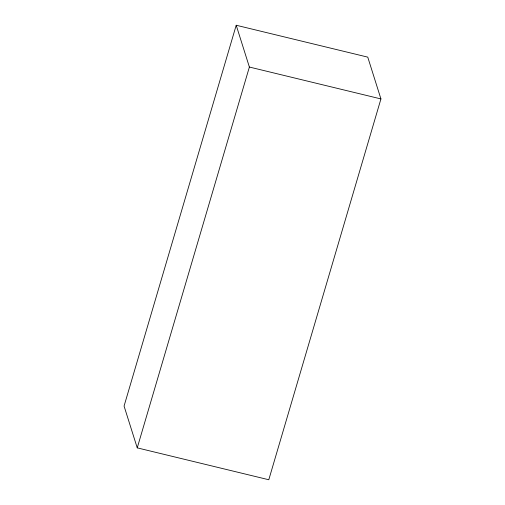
<?xml version="1.0" encoding="UTF-8"?>
<svg xmlns="http://www.w3.org/2000/svg" width="505" height="505" viewBox="0 0 505 505"><rect width="100%" height="100%" fill="white"/><g stroke="black" fill="none" stroke-linecap="round" stroke-linejoin="round"><path stroke-width="0.76" d="M236.207 25.25L124.066 406.07L137.24 447.866L268.793 479.75L380.934 98.929L367.76 57.134L236.207 25.25L249.382 67.045L137.24 447.866M249.382 67.045L380.934 98.929"/></g></svg>
